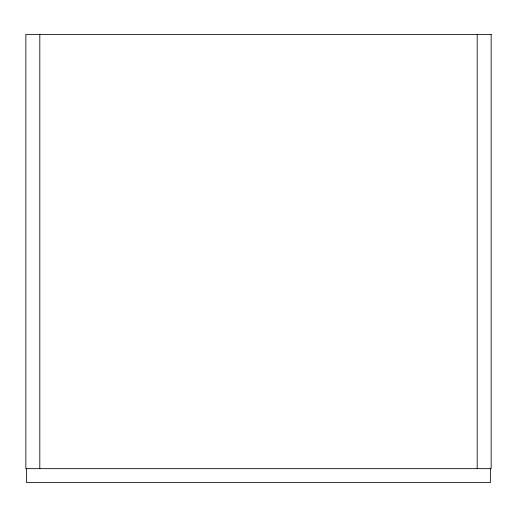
<?xml version="1.0" encoding="UTF-8"?>
<svg xmlns="http://www.w3.org/2000/svg" width="517" height="517" viewBox="0 0 517 517"><rect width="100%" height="100%" fill="white"/><g stroke="black" fill="none" stroke-linecap="round" stroke-linejoin="round"><path stroke-width="0.78" d="M490.374 468.661L490.374 482.619L26.626 482.619L26.626 468.661M477.191 34.38L477.191 468.661M39.809 34.38L39.809 468.661M491.15 34.38L25.85 34.38L25.85 468.661L491.15 468.661L491.15 34.38"/></g></svg>
